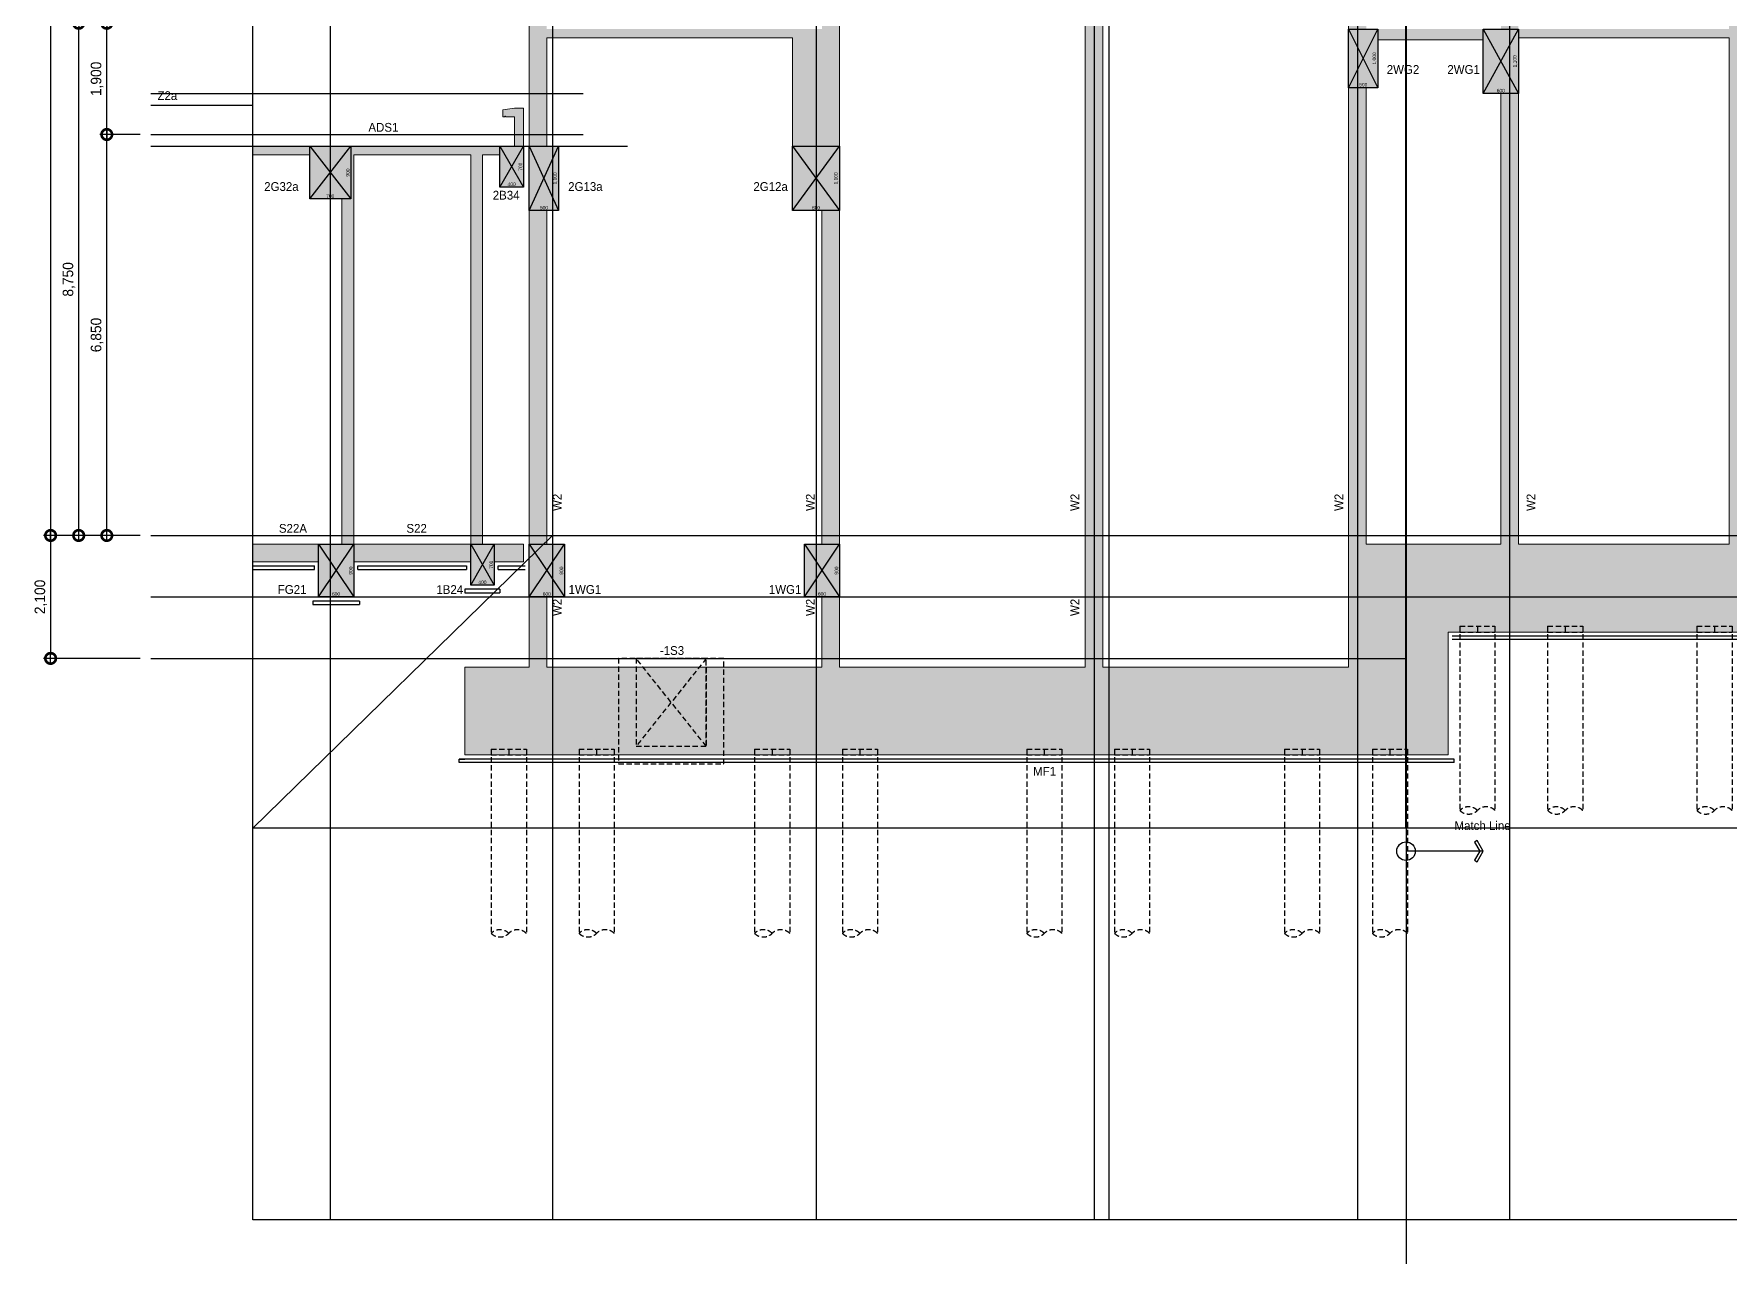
# Model space of a CAD drawing. Header units: millimetres. Extents: x -59434 to 186515, y -46562 to 55873.
# Drawn here: x -5063 to 23900, y -12311 to 8569 of the extents above; entities that cross this region are included whole.
import ezdxf
from ezdxf.enums import TextEntityAlignment as Align

# ---------------------------------------------------------------- set-up
doc = ezdxf.new("R2010")
doc.units = ezdxf.units.MM
doc.header["$LTSCALE"] = 60
doc.linetypes.add('HID', pattern=[2.3, 1.5, -0.8])
doc.linetypes.add('HIDDEN', pattern=[2, 1, -1])
doc.layers.get('Defpoints').update_dxf_attribs({"color": 151})
for name, color, linetype in [('A-CEN', 1, 'Continuous'), ('A-CEN-AXIS', 1, 'Continuous'), ('A-DIM', 7, 'Continuous'), ('A-ETC-9', 9, 'Continuous'), ('A-버림CONC', 5, 'Continuous'), ('구조SOLID', 253, 'Continuous'), ('기초', 5, 'HIDDEN')]:
    doc.layers.add(name, color=color, linetype=linetype)
doc.layers.add('A-CON', color=2, linetype='Continuous', lineweight=9)
for name, color, linetype, plot in [('AS-HIDLINE', 205, 'Continuous', False), ('NOPLOT', 191, 'Continuous', False), ('NOPLOT-DIM', 191, 'Continuous', False), ('NOPLOT-부호', 4, 'Continuous', False)]:
    doc.layers.add(name, color=color, linetype=linetype, plot=plot)
doc.styles.add('Gdim', font='')
doc.styles.get('Gdim').set_extended_font_data('Dotum')
doc.dimstyles.new('G-Xdim', dxfattribs={"dimscale": 30, "dimtxt": 2, "dimasz": 1, "dimexe": 1.2, "dimexo": 1.2, "dimgap": 0, "dimtad": 1, "dimdec": 1, "dimdsep": 46, "dimlunit": 6, "dimtxsty": 'Gdim', "dimcen": 1, "dimse1": 1, "dimse2": 1, "dimsd1": 1, "dimsd2": 1, "dimclrd": 1, "dimclre": 1, "dimclrt": 256, "dimadec": 0, "dimazin": 0, "dimtfac": 1, "dimtdec": 1, "dimtix": 1, "dimtmove": 2, "dimatfit": 1, "dimfxl": 2, "dimtolj": 1, "dimlwd": -1, "dimlwe": -1, "dimarcsym": 0})
doc.dimstyles.new('Gdim60', dxfattribs={"dimscale": 60, "dimtxt": 3, "dimasz": 1, "dimexe": 2, "dimexo": 3, "dimgap": 1, "dimtad": 1, "dimdec": 0, "dimdsep": 46, "dimlunit": 6, "dimtxsty": 'Gdim', "dimblk": 'G3-DOT', "dimcen": 2.5, "dimdle": 2, "dimclrd": 1, "dimclre": 1, "dimclrt": 256, "dimazin": 2, "dimtfac": 1, "dimtdec": 0, "dimtix": 1, "dimtmove": 2, "dimatfit": 3, "dimldrblk": 'DOTSMALL', "dimfxl": 2, "dimtolj": 1, "dimtzin": 0, "dimarcsym": 0})

# ---------------------------------------------------------------- blocks, each defined once
blk = doc.blocks.new('*D128')
at = {"layer": 'Defpoints', "color": 0, "linetype": 'Continuous', "transparency": 16777216}
for p in [(-200, -700), (200, -680), (200, -700)]:
    blk.add_point(p, dxfattribs=at)
at = {"layer": 'AS-HIDLINE', "linetype": 'Continuous', "transparency": 16777216, "insert": (0, -650), "char_height": 60, "attachment_point": 5, "style": 'Gdim'}
blk.add_mtext('\\A1;400', dxfattribs=at)
blk = doc.blocks.new('*D129')
at = {"layer": 'Defpoints', "color": 0, "linetype": 'Continuous', "transparency": 16777216}
for p in [(200, 0), (180, 0), (200, -700)]:
    blk.add_point(p, dxfattribs=at)
at = {"layer": 'AS-HIDLINE', "linetype": 'Continuous', "transparency": 16777216, "insert": (150, -350), "char_height": 60, "attachment_point": 5, "rotation": 90, "style": 'Gdim'}
blk.add_mtext('\\A1;700', dxfattribs=at)
blk = doc.blocks.new('G3-DOT')
at = {"layer": 'A-DIM', "color": 1, "linetype": 'ByBlock'}
blk.add_line((1.5, 0), (-1.5, 0), dxfattribs=at)
at = {"layer": 'A-DIM', "color": 1, "linetype": 'ByBlock', "const_width": 3}
blk.add_lwpolyline([(0.375, 0, 1), (-0.375, 0, 1)], format="xyb", close=True, dxfattribs=at)
blk = doc.blocks.new('*D70')
at = {"layer": 'Defpoints', "color": 0, "transparency": 16777216}
for p in [(-3066, 48800), (-3066, 0), (-4778, 0)]:
    blk.add_point(p, dxfattribs=at)
at = {"layer": 'NOPLOT-DIM', "color": 1, "lineweight": -2, "transparency": 16777216}
for p, q in [((-3246, 48800), (-4898, 48800)), ((-4778, 48740), (-4778, 60)), ((-3246, 0), (-4898, 0))]:
    blk.add_line(p, q, dxfattribs=at)
at = {"layer": 'NOPLOT-DIM', "color": 1, "lineweight": -2, "transparency": 16777216, "xscale": 60, "yscale": 60, "zscale": 60}
for p, rotation in [((-4778, 48800), 90), ((-4778, 0), 270)]:
    blk.add_blockref('G3-DOT', p, dxfattribs=dict(at, rotation=rotation))
at = {"layer": 'NOPLOT-DIM', "transparency": 16777216, "insert": (-4945, 24400), "char_height": 180, "attachment_point": 5, "rotation": 90, "style": 'Gdim'}
blk.add_mtext('\\A1;48,800', dxfattribs=at)
blk = doc.blocks.new('_DotSmall')
at = {"color": 0, "linetype": 'ByBlock', "const_width": 0.5}
blk.add_lwpolyline([(-0.0625, 0, 1), (0.0625, 0, 1)], format="xyb", close=True, dxfattribs=at)
blk = doc.blocks.new('*D71')
at = {"layer": 'Defpoints', "color": 0, "transparency": 16777216}
for p in [(-4298, 8750), (-3066, 8750), (-3066, 0)]:
    blk.add_point(p, dxfattribs=at)
at = {"layer": 'NOPLOT-DIM', "color": 1, "lineweight": -2, "transparency": 16777216}
for p, q in [((-3246, 8750), (-4418, 8750)), ((-4298, 60), (-4298, 8690)), ((-3246, 0), (-4418, 0))]:
    blk.add_line(p, q, dxfattribs=at)
at = {"layer": 'NOPLOT-DIM', "color": 1, "lineweight": -2, "transparency": 16777216, "xscale": 60, "yscale": 60, "zscale": 60}
for p, rotation in [((-4298, 8750), 90), ((-4298, 0), 270)]:
    blk.add_blockref('G3-DOT', p, dxfattribs=dict(at, rotation=rotation))
at = {"layer": 'NOPLOT-DIM', "transparency": 16777216, "insert": (-4465, 4375), "char_height": 180, "attachment_point": 5, "rotation": 90, "style": 'Gdim'}
blk.add_mtext('\\A1;8,750', dxfattribs=at)
blk = doc.blocks.new('*D20')
at = {"layer": 'Defpoints', "color": 0, "transparency": 16777216}
for p in [(-3066, 0), (-4778, -2100), (-3066, -2100)]:
    blk.add_point(p, dxfattribs=at)
at = {"layer": 'NOPLOT-DIM', "color": 1, "lineweight": -2, "transparency": 16777216}
for p, q in [((-3246, 0), (-4898, 0)), ((-4778, -60), (-4778, -2040)), ((-3246, -2100), (-4898, -2100))]:
    blk.add_line(p, q, dxfattribs=at)
at = {"layer": 'NOPLOT-DIM', "color": 1, "lineweight": -2, "transparency": 16777216, "xscale": 60, "yscale": 60, "zscale": 60}
for p, rotation in [((-4778, 0), 90), ((-4778, -2100), 270)]:
    blk.add_blockref('G3-DOT', p, dxfattribs=dict(at, rotation=rotation))
at = {"layer": 'NOPLOT-DIM', "transparency": 16777216, "insert": (-4945, -1050), "char_height": 180, "attachment_point": 5, "rotation": 90, "style": 'Gdim'}
blk.add_mtext('\\A1;2,100', dxfattribs=at)
blk = doc.blocks.new('*D42')
at = {"layer": 'Defpoints', "color": 0, "transparency": 16777216}
for p in [(-3818, 6850, 0), (-3066, 6850), (-3066, 0)]:
    blk.add_point(p, dxfattribs=at)
at = {"layer": 'NOPLOT-DIM', "color": 1, "lineweight": -2, "transparency": 16777216}
for p, q in [((-3246, 6850, 0), (-3938, 6850, 0)), ((-3818, 60, 0), (-3818, 6790, 0)), ((-3246, 0, 0), (-3938, 0, 0))]:
    blk.add_line(p, q, dxfattribs=at)
at = {"layer": 'NOPLOT-DIM', "color": 1, "lineweight": -2, "transparency": 16777216, "xscale": 60, "yscale": 60, "zscale": 60}
for p, rotation in [((-3818, 6850, 0), 90), ((-3818, 0, 0), 270)]:
    blk.add_blockref('G3-DOT', p, dxfattribs=dict(at, rotation=rotation))
at = {"layer": 'NOPLOT-DIM', "transparency": 16777216, "insert": (-3985, 3425, 0), "char_height": 180, "attachment_point": 5, "rotation": 90, "style": 'Gdim'}
blk.add_mtext('\\A1;6,850', dxfattribs=at)
blk = doc.blocks.new('*D43')
at = {"layer": 'Defpoints', "color": 0, "transparency": 16777216}
for p in [(-3818, 8750, 0), (-3066, 8750, 0), (-3066, 6850, 0)]:
    blk.add_point(p, dxfattribs=at)
at = {"layer": 'NOPLOT-DIM', "color": 1, "lineweight": -2, "transparency": 16777216}
for p, q in [((-3246, 8750, 0), (-3938, 8750, 0)), ((-3818, 6910, 0), (-3818, 8690, 0)), ((-3246, 6850, 0), (-3938, 6850, 0))]:
    blk.add_line(p, q, dxfattribs=at)
at = {"layer": 'NOPLOT-DIM', "color": 1, "lineweight": -2, "transparency": 16777216, "xscale": 60, "yscale": 60, "zscale": 60}
for p, rotation in [((-3818, 8750, 0), 90), ((-3818, 6850, 0), 270)]:
    blk.add_blockref('G3-DOT', p, dxfattribs=dict(at, rotation=rotation))
at = {"layer": 'NOPLOT-DIM', "transparency": 16777216, "insert": (-3985, 7800, 0), "char_height": 180, "attachment_point": 5, "rotation": 90, "style": 'Gdim'}
blk.add_mtext('\\A1;1,900', dxfattribs=at)
blk = doc.blocks.new('*D98')
at = {"layer": 'Defpoints', "color": 0, "linetype": 'Continuous', "transparency": 16777216}
for p in [(-970, -900), (-370, -880), (-370, -900)]:
    blk.add_point(p, dxfattribs=at)
at = {"layer": 'AS-HIDLINE', "linetype": 'Continuous', "transparency": 16777216, "insert": (-670, -850), "char_height": 60, "attachment_point": 5, "style": 'Gdim'}
blk.add_mtext('\\A1;600', dxfattribs=at)
blk = doc.blocks.new('*D99')
at = {"layer": 'Defpoints', "color": 0, "linetype": 'Continuous', "transparency": 16777216}
for p in [(-370, 0), (-390, 0), (-370, -900)]:
    blk.add_point(p, dxfattribs=at)
at = {"layer": 'AS-HIDLINE', "linetype": 'Continuous', "transparency": 16777216, "insert": (-420, -450), "char_height": 60, "attachment_point": 5, "rotation": 90, "style": 'Gdim'}
blk.add_mtext('\\A1;900', dxfattribs=at)
blk = doc.blocks.new('*D132')
at = {"layer": 'Defpoints', "color": 0, "linetype": 'Continuous', "transparency": 16777216}
for p in [(-500, -900), (200, -880), (200, -900)]:
    blk.add_point(p, dxfattribs=at)
at = {"layer": 'AS-HIDLINE', "linetype": 'Continuous', "transparency": 16777216, "insert": (-150, -850), "char_height": 60, "attachment_point": 5, "style": 'Gdim'}
blk.add_mtext('\\A1;700', dxfattribs=at)
blk = doc.blocks.new('*D133')
at = {"layer": 'Defpoints', "color": 0, "linetype": 'Continuous', "transparency": 16777216}
for p in [(200, 0), (180, 0), (200, -900)]:
    blk.add_point(p, dxfattribs=at)
at = {"layer": 'AS-HIDLINE', "linetype": 'Continuous', "transparency": 16777216, "insert": (150, -450), "char_height": 60, "attachment_point": 5, "rotation": 90, "style": 'Gdim'}
blk.add_mtext('\\A1;900', dxfattribs=at)
blk = doc.blocks.new('*D94')
at = {"layer": 'Defpoints', "color": 0, "linetype": 'Continuous', "transparency": 16777216}
for p in [(-200, -1100), (300, -1080), (300, -1100)]:
    blk.add_point(p, dxfattribs=at)
at = {"layer": 'AS-HIDLINE', "linetype": 'Continuous', "transparency": 16777216, "insert": (50, -1050), "char_height": 60, "attachment_point": 5, "style": 'Gdim'}
blk.add_mtext('\\A1;500', dxfattribs=at)
blk = doc.blocks.new('*D95')
at = {"layer": 'Defpoints', "color": 0, "linetype": 'Continuous', "transparency": 16777216}
for p in [(300, 0), (280, 0), (300, -1100)]:
    blk.add_point(p, dxfattribs=at)
at = {"layer": 'AS-HIDLINE', "linetype": 'Continuous', "transparency": 16777216, "insert": (244, -550), "char_height": 60, "attachment_point": 5, "rotation": 90, "style": 'Gdim'}
blk.add_mtext('\\A1;1,100', dxfattribs=at)
blk = doc.blocks.new('*D112')
at = {"layer": 'Defpoints', "color": 0, "linetype": 'Continuous', "transparency": 16777216}
for p in [(-500, -1100), (300, -1080), (300, -1100)]:
    blk.add_point(p, dxfattribs=at)
at = {"layer": 'AS-HIDLINE', "linetype": 'Continuous', "transparency": 16777216, "insert": (-100, -1050), "char_height": 60, "attachment_point": 5, "style": 'Gdim'}
blk.add_mtext('\\A1;800', dxfattribs=at)
blk = doc.blocks.new('*D113')
at = {"layer": 'Defpoints', "color": 0, "linetype": 'Continuous', "transparency": 16777216}
for p in [(300, 0), (280, 0), (300, -1100)]:
    blk.add_point(p, dxfattribs=at)
at = {"layer": 'AS-HIDLINE', "linetype": 'Continuous', "transparency": 16777216, "insert": (244, -550), "char_height": 60, "attachment_point": 5, "rotation": 90, "style": 'Gdim'}
blk.add_mtext('\\A1;1,100', dxfattribs=at)
blk = doc.blocks.new('*D106')
at = {"layer": 'Defpoints', "color": 0, "linetype": 'Continuous', "transparency": 16777216}
for p in [(-200, -1000), (300, -980), (300, -1000)]:
    blk.add_point(p, dxfattribs=at)
at = {"layer": 'AS-HIDLINE', "linetype": 'Continuous', "transparency": 16777216, "insert": (50, -950), "char_height": 60, "attachment_point": 5, "style": 'Gdim'}
blk.add_mtext('\\A1;500', dxfattribs=at)
blk = doc.blocks.new('*D107')
at = {"layer": 'Defpoints', "color": 0, "linetype": 'Continuous', "transparency": 16777216}
for p in [(300, 0), (280, 0), (300, -1000)]:
    blk.add_point(p, dxfattribs=at)
at = {"layer": 'AS-HIDLINE', "linetype": 'Continuous', "transparency": 16777216, "insert": (244, -500), "char_height": 60, "attachment_point": 5, "rotation": 90, "style": 'Gdim'}
blk.add_mtext('\\A1;1,000', dxfattribs=at)
blk = doc.blocks.new('*D108')
at = {"layer": 'Defpoints', "color": 0, "linetype": 'Continuous', "transparency": 16777216}
for p in [(-300, -1100), (300, -1080), (300, -1100)]:
    blk.add_point(p, dxfattribs=at)
at = {"layer": 'AS-HIDLINE', "linetype": 'Continuous', "transparency": 16777216, "insert": (0, -1050), "char_height": 60, "attachment_point": 5, "style": 'Gdim'}
blk.add_mtext('\\A1;600', dxfattribs=at)
blk = doc.blocks.new('*D109')
at = {"layer": 'Defpoints', "color": 0, "linetype": 'Continuous', "transparency": 16777216}
for p in [(300, 0), (280, 0), (300, -1100)]:
    blk.add_point(p, dxfattribs=at)
at = {"layer": 'AS-HIDLINE', "linetype": 'Continuous', "transparency": 16777216, "insert": (244, -550), "char_height": 60, "attachment_point": 5, "rotation": 90, "style": 'Gdim'}
blk.add_mtext('\\A1;1,100', dxfattribs=at)
blk = doc.blocks.new('파일')
at = {"layer": 'NOPLOT'}
blk.add_line((371, 890, 0), (371, 790, 0), dxfattribs=at)
at = {"layer": 'NOPLOT', "linetype": 'HID'}
blk.add_line((71, 790, 0), (671, 790, 0), dxfattribs=at)
at = {"layer": '기초', "linetype": 'HID'}
for p, q in [((71, 890, 0), (671, 890, 0)), ((71, 890, 0), (71, -2258, 0)), ((671, 890, 0), (671, -2258, 0))]:
    blk.add_line(p, q, dxfattribs=at)
for centre, start, end in [((221, -2408, 0), 45, 135), ((221, -2108, 0), 225, 315), ((521, -2408, 0), 45, 135)]:
    blk.add_arc(centre, 212, start, end, dxfattribs=at)
blk = doc.blocks.new('*D96')
at = {"layer": 'Defpoints', "color": 0, "linetype": 'Continuous', "transparency": 16777216}
for p in [(-970, -700), (-570, -680), (-570, -700)]:
    blk.add_point(p, dxfattribs=at)
at = {"layer": 'AS-HIDLINE', "linetype": 'Continuous', "transparency": 16777216, "insert": (-770, -650), "char_height": 60, "attachment_point": 5, "style": 'Gdim'}
blk.add_mtext('\\A1;400', dxfattribs=at)
blk = doc.blocks.new('*D97')
at = {"layer": 'Defpoints', "color": 0, "linetype": 'Continuous', "transparency": 16777216}
for p in [(-570, 0), (-590, 0), (-570, -700)]:
    blk.add_point(p, dxfattribs=at)
at = {"layer": 'AS-HIDLINE', "linetype": 'Continuous', "transparency": 16777216, "insert": (-620, -350), "char_height": 60, "attachment_point": 5, "rotation": 90, "style": 'Gdim'}
blk.add_mtext('\\A1;700', dxfattribs=at)
blk = doc.blocks.new('*U69')
at = {"layer": 'AS-HIDLINE', "linetype": 'Continuous'}
for p, q in [((-200, -700), (200, 0)), ((-200, 0), (200, -700))]:
    blk.add_line(p, q, dxfattribs=at)
blk.add_lwpolyline([(-200, -700), (-200, 0), (200, 0), (200, -700)], close=True, dxfattribs=at)
dim = blk.add_linear_dim(base=(180.13, 0), p1=(200, -700), p2=(200, 0), angle=90, dimstyle='G-Xdim', override={"dimtxsty": 'Gdim'}, dxfattribs=at)
dim.commit()
dim.dimension.update_dxf_attribs({"geometry": '*D129', "text_midpoint": (150.09, -350)})
dim = blk.add_linear_dim(base=(200, -680.06), p1=(-200, -700), p2=(200, -700), dimstyle='G-Xdim', override={"dimtxsty": 'Gdim'}, dxfattribs=at)
dim.commit()
dim.dimension.update_dxf_attribs({"geometry": '*D128', "text_midpoint": (0, -650.02)})
blk = doc.blocks.new('*U54')
at = {"layer": 'AS-HIDLINE', "linetype": 'Continuous'}
for p, q in [((-970.09, -900), (-370.09, 0)), ((-970.09, 0), (-370.09, -900))]:
    blk.add_line(p, q, dxfattribs=at)
blk.add_lwpolyline([(-970.09, -900), (-970.09, 0), (-370.09, 0), (-370.09, -900)], close=True, dxfattribs=at)
dim = blk.add_linear_dim(base=(-389.96, 0), p1=(-370.09, -900), p2=(-370.09, 0), angle=90, dimstyle='G-Xdim', override={"dimtxsty": 'Gdim'}, dxfattribs=at)
dim.commit()
dim.dimension.update_dxf_attribs({"geometry": '*D99', "text_midpoint": (-420.01, -450)})
dim = blk.add_linear_dim(base=(-370.09, -880.06), p1=(-970.09, -900), p2=(-370.09, -900), dimstyle='G-Xdim', override={"dimtxsty": 'Gdim'}, dxfattribs=at)
dim.commit()
dim.dimension.update_dxf_attribs({"geometry": '*D98', "text_midpoint": (-670.09, -850.02)})
blk = doc.blocks.new('*U84')
at = {"layer": 'AS-HIDLINE', "linetype": 'Continuous'}
for p, q in [((-500, -900), (200, 0)), ((-500, 0), (200, -900))]:
    blk.add_line(p, q, dxfattribs=at)
blk.add_lwpolyline([(-500, -900), (-500, 0), (200, 0), (200, -900)], close=True, dxfattribs=at)
dim = blk.add_linear_dim(base=(180.13, 0), p1=(200, -900), p2=(200, 0), angle=90, dimstyle='G-Xdim', override={"dimtxsty": 'Gdim'}, dxfattribs=at)
dim.commit()
dim.dimension.update_dxf_attribs({"geometry": '*D133', "text_midpoint": (150.09, -450)})
dim = blk.add_linear_dim(base=(200, -880.06), p1=(-500, -900), p2=(200, -900), dimstyle='G-Xdim', override={"dimtxsty": 'Gdim'}, dxfattribs=at)
dim.commit()
dim.dimension.update_dxf_attribs({"geometry": '*D132', "text_midpoint": (-150, -850.02)})
blk = doc.blocks.new('*U52')
at = {"layer": 'AS-HIDLINE', "linetype": 'Continuous'}
for p, q in [((-200, -1100), (300, 0)), ((-200, 0), (300, -1100))]:
    blk.add_line(p, q, dxfattribs=at)
blk.add_lwpolyline([(-200, -1100), (-200, 0), (300, 0), (300, -1100)], close=True, dxfattribs=at)
dim = blk.add_linear_dim(base=(280.13, 0), p1=(300, -1100), p2=(300, 0), angle=90, dimstyle='G-Xdim', override={"dimtxsty": 'Gdim'}, dxfattribs=at)
dim.commit()
dim.dimension.update_dxf_attribs({"geometry": '*D95', "text_midpoint": (244.31, -550)})
dim = blk.add_linear_dim(base=(300, -1080.06), p1=(-200, -1100), p2=(300, -1100), dimstyle='G-Xdim', override={"dimtxsty": 'Gdim'}, dxfattribs=at)
dim.commit()
dim.dimension.update_dxf_attribs({"geometry": '*D94', "text_midpoint": (50, -1050.02)})
blk = doc.blocks.new('*U61')
at = {"layer": 'AS-HIDLINE', "linetype": 'Continuous'}
for p, q in [((-500, -1100), (300, 0)), ((-500, 0), (300, -1100))]:
    blk.add_line(p, q, dxfattribs=at)
blk.add_lwpolyline([(-500, -1100), (-500, 0), (300, 0), (300, -1100)], close=True, dxfattribs=at)
dim = blk.add_linear_dim(base=(280.13, 0), p1=(300, -1100), p2=(300, 0), angle=90, dimstyle='G-Xdim', override={"dimtxsty": 'Gdim'}, dxfattribs=at)
dim.commit()
dim.dimension.update_dxf_attribs({"geometry": '*D113', "text_midpoint": (244.31, -550)})
dim = blk.add_linear_dim(base=(300, -1080.06), p1=(-500, -1100), p2=(300, -1100), dimstyle='G-Xdim', override={"dimtxsty": 'Gdim'}, dxfattribs=at)
dim.commit()
dim.dimension.update_dxf_attribs({"geometry": '*D112', "text_midpoint": (-100, -1050.02)})
blk = doc.blocks.new('*U58')
at = {"layer": 'AS-HIDLINE', "linetype": 'Continuous'}
for p, q in [((-200, -1000), (300, 0)), ((-200, 0), (300, -1000))]:
    blk.add_line(p, q, dxfattribs=at)
blk.add_lwpolyline([(-200, -1000), (-200, 0), (300, 0), (300, -1000)], close=True, dxfattribs=at)
dim = blk.add_linear_dim(base=(280.13, 0), p1=(300, -1000), p2=(300, 0), angle=90, dimstyle='G-Xdim', override={"dimtxsty": 'Gdim'}, dxfattribs=at)
dim.commit()
dim.dimension.update_dxf_attribs({"geometry": '*D107', "text_midpoint": (244.31, -500)})
dim = blk.add_linear_dim(base=(300, -980.06), p1=(-200, -1000), p2=(300, -1000), dimstyle='G-Xdim', override={"dimtxsty": 'Gdim'}, dxfattribs=at)
dim.commit()
dim.dimension.update_dxf_attribs({"geometry": '*D106', "text_midpoint": (50, -950.02)})
blk = doc.blocks.new('*U59')
at = {"layer": 'AS-HIDLINE', "linetype": 'Continuous'}
for p, q in [((-300, -1100), (300, 0)), ((-300, 0), (300, -1100))]:
    blk.add_line(p, q, dxfattribs=at)
blk.add_lwpolyline([(-300, -1100), (-300, 0), (300, 0), (300, -1100)], close=True, dxfattribs=at)
dim = blk.add_linear_dim(base=(280.13, 0), p1=(300, -1100), p2=(300, 0), angle=90, dimstyle='G-Xdim', override={"dimtxsty": 'Gdim'}, dxfattribs=at)
dim.commit()
dim.dimension.update_dxf_attribs({"geometry": '*D109', "text_midpoint": (244.31, -550)})
dim = blk.add_linear_dim(base=(300, -1080.06), p1=(-300, -1100), p2=(300, -1100), dimstyle='G-Xdim', override={"dimtxsty": 'Gdim'}, dxfattribs=at)
dim.commit()
dim.dimension.update_dxf_attribs({"geometry": '*D108', "text_midpoint": (0, -1050.02)})
blk = doc.blocks.new('*U53')
at = {"layer": 'AS-HIDLINE', "linetype": 'Continuous'}
for p, q in [((-970.09, -700), (-570.09, 0)), ((-970.09, 0), (-570.09, -700))]:
    blk.add_line(p, q, dxfattribs=at)
blk.add_lwpolyline([(-970.09, -700), (-970.09, 0), (-570.09, 0), (-570.09, -700)], close=True, dxfattribs=at)
dim = blk.add_linear_dim(base=(-589.96, 0), p1=(-570.09, -700), p2=(-570.09, 0), angle=90, dimstyle='G-Xdim', override={"dimtxsty": 'Gdim'}, dxfattribs=at)
dim.commit()
dim.dimension.update_dxf_attribs({"geometry": '*D97', "text_midpoint": (-620.01, -350)})
dim = blk.add_linear_dim(base=(-570.09, -680.06), p1=(-970.09, -700), p2=(-570.09, -700), dimstyle='G-Xdim', override={"dimtxsty": 'Gdim'}, dxfattribs=at)
dim.commit()
dim.dimension.update_dxf_attribs({"geometry": '*D96', "text_midpoint": (-770.09, -650.02)})

msp = doc.modelspace()

# ---------------------------------------------------------------- hatches: boundary and pattern name
at = {"layer": 'A-CON'}
h = msp.add_hatch(color=253, dxfattribs=at)
h.dxf.hatch_style = 1
h.paths.add_polyline_path([(-200, -450), (400, -450), (400, -1050), (-200, -1050)])
at = {"layer": '구조SOLID'}
h = msp.add_hatch(color=256, dxfattribs=at)
h.dxf.hatch_style = 1
h.paths.add_polyline_path([(20300, 47950), (20000, 47950), (20000, 45950), (19900, 45950), (19700, 45920), (19700, 45815), (19745, 45815), (20000, 45800), (20000, 45200), (17700, 45200), (17700, 46100), (17955, 46100), (17955, 46115), (18000, 46220), (17800, 46250), (17700, 46250), (17700, 50200), (17500, 50200), (17300, 50170), (17300, 50065), (17345, 50065), (17500, 50050), (17500, 49650), (13100, 49650), (13100, 50050), (13255, 50050), (13255, 50065), (13300, 50170), (13100, 50200), (12900, 50200), (12900, 46250), (12800, 46250), (12600, 46220), (12600, 46115), (12645, 46115), (12900, 46100), (12900, 45200), (3600, 45200), (3600, 46100), (3755, 46100), (3755, 46115), (3770, 46115), (3770, 46100), (3800, 46100), (3800, 46220), (3600, 46250), (3600, 47000), (3400, 47000), (3400, -2250), (2300, -2250), (2300, -3750), (19100, -3750), (19100, -1650), (25900, -1650), (25900, -550), (32350, -550), (32350, -1650), (35600, -1650), (35600, -1850), (35600, -3350), (46300, -3350), (46300, -1850), (45200, -1850), (45200, 47000), (45000, 47000), (45000, 46250), (44800, 46220), (44800, 46100), (44830, 46100), (44830, 46115), (44845, 46115), (44845, 46100), (45000, 46100), (45000, 45200), (40200, 45200), (40200, 46100), (40455, 46100), (40455, 46115), (40500, 46220), (40300, 46250), (40200, 46250), (40200, 49050), (40000, 49050), (39800, 49020), (39800, 48915), (39845, 48915), (40000, 48900), (40000, 48500), (33900, 48500), (33900, 48900), (34055, 48900), (34055, 48915), (34100, 49020), (33900, 49050), (33700, 49050), (33700, 46250), (33600, 46250), (33400, 46220), (33400, 46115), (33445, 46115), (33700, 46100), (33700, 45200), (24200, 45200), (24200, 45800), (24455, 45800), (24455, 45815), (24500, 45920), (24300, 45950), (24200, 45950), (24200, 47950), (23900, 47950), (23900, 8650), (20300, 8650)])
h.paths.add_polyline_path([(7900, 31050), (8400, 31050), (8400, 25150), (3700, 25150), (3700, 31050), (3900, 31050), (3900, 32000), (7900, 32000)], flags=16)
h.paths.add_polyline_path([(8700, 39950), (12700, 39950), (12700, 39050), (12900, 39050), (12900, -2250), (8700, -2250)], flags=16)
h.paths.add_polyline_path([(3700, 32150), (3700, 39050), (3900, 39050), (3900, 40000), (7900, 40000), (7900, 38850), (8400, 38850), (8400, 32150)], flags=16)
h.paths.add_polyline_path([(13200, 45700), (13400, 45700), (13400, 46200), (17200, 46200), (17200, 45700), (17400, 45700), (17400, -2250), (13200, -2250)], flags=16)
h.paths.add_polyline_path([(7900, 25000), (7900, 24050), (8400, 24050), (8400, 17650), (3700, 17650), (3700, 24050), (3900, 24050), (3900, 25000)], flags=16)
h.paths.add_polyline_path([(3700, 40150), (3700, 44500), (3900, 44500), (3900, 45020), (8200, 45020), (8200, 44500), (8400, 44500), (8400, 40150)], flags=16)
h.paths.add_polyline_path([(8700, 40150), (8700, 45020), (12700, 45020), (12700, 44500), (12900, 44500), (12900, 40150)], flags=16)
h.paths.add_polyline_path([(17700, 31150), (17900, 31150), (17900, 31970), (19700, 31970), (19700, 31050), (20000, 31050), (20000, 25150), (17700, 25150)], flags=16)
h.paths.add_polyline_path([(17700, 32150), (17700, 39050), (17900, 39050), (17900, 40000), (19700, 40000), (19700, 39050), (20000, 39050), (20000, 32150)], flags=16)
h.paths.add_polyline_path([(17900, 24970), (19700, 24970), (19700, 24050), (20000, 24050), (20000, 17650), (17700, 17650), (17700, 24150), (17900, 24150)], flags=16)
h.paths.add_polyline_path([(17700, 40150), (17700, 45050), (19800, 45050), (19800, 44500), (20000, 44500), (20000, 40150)], flags=16)
h.paths.add_polyline_path([(7900, 17500), (7900, 16350), (8400, 16350), (8400, 8650), (3700, 8650), (3700, 16350), (3900, 16350), (3900, 17500)], flags=16)
h.paths.add_polyline_path([(13200, 46400), (13200, 48950), (13400, 48950), (13400, 49470), (17200, 49470), (17200, 48950), (17400, 48950), (17400, 46400)], flags=16)
h.paths.add_polyline_path([(24200, 32150), (24200, 38850), (24900, 38850), (24900, 40000), (33500, 40000), (33500, 39150), (33700, 39150), (33700, 32150)], flags=16)
h.paths.add_polyline_path([(24200, 30850), (24900, 30850), (24900, 32000), (27500, 32000), (27500, 31250), (27800, 31250), (27800, 32000), (30500, 32000), (30500, 31250), (30800, 31250), (30800, 32000), (33500, 32000), (33500, 31150), (33700, 31150), (33700, 25150), (24200, 25150)], flags=16)
h.paths.add_polyline_path([(17900, 17500), (19700, 17500), (19700, 16550), (20000, 16550), (20000, 8650), (17700, 8650), (17700, 16650), (17900, 16650)], flags=16)
h.paths.add_polyline_path([(24200, 23850), (24900, 23850), (24900, 25000), (27500, 25000), (27500, 24250), (27800, 24250), (27800, 25000), (30500, 25000), (30500, 24250), (30800, 24250), (30800, 25000), (33500, 25000), (33500, 24150), (33700, 24150), (33700, 17650), (24200, 17650)], flags=16)
h.paths.add_polyline_path([(24200, 40150), (24200, 44500), (24400, 44500), (24400, 45050), (33500, 45050), (33500, 44500), (33700, 44500), (33700, 40150)], flags=16)
h.paths.add_polyline_path([(24900, 17500), (27500, 17500), (27500, 16750), (27800, 16750), (27800, 17500), (30500, 17500), (30500, 16750), (30800, 16750), (30800, 17500), (33500, 17500), (33500, 16550), (33700, 16550), (33700, 8650), (24200, 8650), (24200, 16350), (24900, 16350)], flags=16)
h.paths.add_polyline_path([(7900, 8500), (7900, 5550), (8400, 5550), (8400, -150), (8100, -150), (8100, -1050), (8400, -1050), (8400, -2250), (3700, -2250), (3700, -1050), (4000, -1050), (4000, -150), (3700, -150), (3700, 5550), (3900, 5550), (3900, 6650), (3700, 6650), (3700, 8500)], flags=16)
h.paths.add_polyline_path([(17900, 8470), (19700, 8470), (19700, 7550), (20000, 7550), (20000, -150), (17700, -150), (17700, 7650), (17900, 7650)], flags=16)
h.paths.add_polyline_path([(34000, 34050), (36800, 34050), (36800, 30450), (34000, 30450)], flags=16)
h.paths.add_polyline_path([(34000, 30300), (36800, 30300), (36800, 26950), (34000, 26950)], flags=16)
h.paths.add_polyline_path([(34000, 34200), (34000, 38050), (36800, 38050), (36800, 34200)], flags=16)
h.paths.add_polyline_path([(20300, 8500), (23900, 8500), (23900, -150), (20300, -150)], flags=16)
h.paths.add_polyline_path([(34000, 26800), (36800, 26800), (36800, 23325), (34000, 23325)], flags=16)
h.paths.add_polyline_path([(34000, 38200), (34000, 41900), (36800, 41900), (36800, 38200)], flags=16)
h.paths.add_polyline_path([(34000, 23175), (36800, 23175), (36800, 19575), (34000, 19575)], flags=16)
h.paths.add_polyline_path([(34000, 42050), (34000, 45500), (36800, 45500), (36800, 42050)], flags=16)
h.paths.add_polyline_path([(24900, 8500), (27500, 8500), (27500, 7750), (27800, 7750), (27800, 8500), (30500, 8500), (30500, 7750), (30800, 7750), (30800, 8500), (33500, 8500), (33500, 7550), (33700, 7550), (33700, -150), (24200, -150), (24200, 7350), (24900, 7350)], flags=16)
h.paths.add_polyline_path([(34000, 19425), (36800, 19425), (36800, 16200), (34000, 16200)], flags=16)
h.paths.add_polyline_path([(37100, 45400), (39900, 45400), (39900, -1850), (40200, -1850), (40200, -1050), (40500, -1050), (40500, -150), (40200, -150), (40200, 7650), (40700, 7650), (40700, 8500), (44700, 8500), (44700, 7650), (44900, 7650), (44900, -150), (44600, -150), (44600, -1050), (44900, -1050), (44900, -1850), (37100, -1850)], flags=16)
h.paths.add_polyline_path([(34000, 45650), (34000, 48350), (36800, 48350), (36800, 45650)], flags=16)
h.paths.add_polyline_path([(34000, 16050), (36800, 16050), (36800, 13200), (34000, 13200)], flags=16)
h.paths.add_polyline_path([(34000, 13050), (36800, 13050), (36800, 10200), (34000, 10200)], flags=16)
h.paths.add_polyline_path([(40200, 31100), (40700, 31100), (40700, 32050), (44700, 32050), (44700, 31100), (44900, 31100), (44900, 25150), (40200, 25150)], flags=16)
h.paths.add_polyline_path([(40200, 32200), (40200, 38900), (40700, 38900), (40700, 40050), (44700, 40050), (44700, 39100), (44900, 39100), (44900, 32200)], flags=16)
h.paths.add_polyline_path([(37100, 45600), (37100, 48350), (39700, 48350), (39900, 48350), (39900, 45600)], flags=16)
h.paths.add_polyline_path([(40200, 24050), (40700, 24050), (40700, 25000), (44700, 25000), (44700, 24050), (44900, 24050), (44900, 17650), (40200, 17650)], flags=16)
h.paths.add_polyline_path([(40200, 40200), (40200, 44500), (40400, 44500), (40400, 45020), (44700, 45020), (44700, 44500), (44900, 44500), (44900, 40200)], flags=16)
h.paths.add_polyline_path([(34000, 10050), (36800, 10050), (36800, 6512.5), (34000, 6512.5)], flags=16)
h.paths.add_polyline_path([(40700, 17500), (44700, 17500), (44700, 16350), (44900, 16350), (44900, 8650), (40200, 8650), (40200, 16350), (40700, 16350)], flags=16)
h.paths.add_polyline_path([(34000, 6362.5), (36800, 6362.5), (36800, 2137.5), (34000, 2137.5)], flags=16)
h.paths.add_polyline_path([(34000, 1987.5), (36800, 1987.5), (36800, -150), (34000, -150)], flags=16)
at = {"layer": '구조SOLID', "transparency": 33554687}
h = msp.add_hatch(color=256, dxfattribs=at)
h.dxf.hatch_style = 1
h.paths.add_polyline_path([(3300, -150), (400, -150), (400, 6500), (2399.9, 6500), (2399.9, -150), (2599.9, -150), (2599.9, 6500), (2900, 6500), (2900, 5950), (3300, 5950), (3300, 7300), (3150, 7300), (2950, 7270), (2950, 7150), (2980, 7150), (2980, 7165), (2995, 7165), (2995, 7150), (3150, 7150), (3150, 6650), (-1320, 6650), (-1318.6, 6500), (-348.6, 6500), (-350, 5750), (200, 5750), (200, -150), (-1320, -150), (-1320, -450), (3300, -450)])
at = {"layer": '구조SOLID'}
h = msp.add_hatch(color=253, dxfattribs=at)
h.dxf.hatch_style = 1
h.paths.add_polyline_path([(2400, -450), (2800, -450), (2800, -850), (2400, -850)])

# ---------------------------------------------------------------- linework, layer by layer
at = {"layer": 'A-CEN'}
for p, q in [((13050, 52396.8), (13050, -11694.5)), ((13300, 52396.8), (13300, -11694.5)), ((17550, 52396.8), (17550, -11694.5)), ((20150, 52396.8), (20150, -11694.5)), ((-3065.7, 7550), (4319.1, 7550)), ((-3065.7, 6850), (4319.1, 6850))]:
    msp.add_line(p, q, dxfattribs=at)
at = {"layer": 'A-CEN-AXIS'}
for p, q in [((0, 52396.8), (0, -11694.5)), ((3800, 52396.8), (3800, -11694.5)), ((8300, 52396.8), (8300, -11694.5)), ((-3065.7, 0), (186515.5, 0)), ((-3065.7, -1050), (186515.5, -1050)), ((-3065.7, -2100), (18380, -2100))]:
    msp.add_line(p, q, dxfattribs=at)
at = {"layer": 'A-CON'}
for p, q in [((3400, 47000), (3400, -2250)), ((13200, 45700), (13200, -2250)), ((17400, 45700), (17400, -2250)), ((8700, 39950), (8700, -2250)), ((12900, 39050), (12900, -2250)), ((3700, 8500), (3700, 6650)), ((3700, 8500), (7900, 8500)), ((7900, 5550), (7900, 8500)), ((17900, 8470), (19700, 8470)), ((17900, 7650), (17900, 8470)), ((19700, 7550), (19700, 8470)), ((20300, 8500), (20300, -150)), ((20300, 8500), (23900, 8500)), ((23900, 8500), (23900, -150)), ((17700, 7650), (17700, -150)), ((17700, 7650), (17900, 7650)), ((20000, 7550), (19700, 7550)), ((20000, 7550), (20000, -150)), ((2950, 7270), (3150, 7300)), ((2950, 7150), (2950, 7270)), ((3150, 7300), (3300, 7300)), ((3300, 5950), (3300, 7300)), ((2980, 7150), (2950, 7150)), ((2995, 7165), (2980, 7165)), ((2980, 7165), (2980, 7150)), ((2995, 7150), (2995, 7165)), ((3150, 7150), (2995, 7150)), ((3150, 7150), (3150, 6650)), ((-1320, 6650), (3150, 6650)), ((-1317.2, 6500), (-350, 6500)), ((-350, 6500), (-350, 5750)), ((-350, 5750), (-350, 6390)), ((400, 6500, 0), (400, -150)), ((400, 6500), (2399.9, 6500)), ((2399.9, 6500), (2399.9, -150)), ((2599.9, 6500), (2599.9, -150)), ((2599.9, 6500), (2900, 6500)), ((2900, 5950), (2900, 6500)), ((3700, 6650), (3900, 6650)), ((3900, 5550), (3900, 6650)), ((2900, 5950), (3300, 5950)), ((-350, 5750), (200, 5750)), ((200, -150), (200, 5750)), ((3700, 5550), (3900, 5550)), ((3700, 5550), (3700, -150)), ((8400, 5550), (7900, 5550)), ((8400, 5550), (8400, -150)), ((-1320, -150), (200, -150)), ((400, -150), (2400, -150)), ((2599.9, -150), (3300, -150)), ((3300, -150), (3300, -450)), ((3700, -150), (4000, -150)), ((4000, -150), (4000, -1050)), ((8100, -1050), (8100, -150)), ((8100, -150), (8400, -150)), ((17700, -150), (20000, -150)), ((20300, -150), (23900, -150)), ((-1320, -450), (-200, -450)), ((400, -450), (2400, -450)), ((2800, -450), (3300, -450)), ((4000, -1050), (3700, -1050)), ((3700, -1050), (3700, -2250)), ((8400, -1050), (8100, -1050)), ((8400, -1050), (8400, -2250)), ((19100, -1650), (19100, -3750)), ((19100, -1650), (25900, -1650)), ((2300, -2250), (3400, -2250)), ((2300, -2250), (2300, -3750)), ((3700, -2250), (8400, -2250)), ((8700, -2250), (12900, -2250)), ((13200, -2250), (17400, -2250)), ((2300, -3750), (19100, -3750))]:
    msp.add_line(p, q, dxfattribs=at)
at = {"layer": 'A-CON', "elevation": 0}
for points in [[(-200, -450), (-200, -1050), (400, -1050), (400, -450)], [(2400, -450), (2400, -850), (2800, -850), (2800, -450)]]:
    msp.add_lwpolyline(points, dxfattribs=at)
at = {"layer": 'A-ETC-9', "linetype": 'HID'}
for p, q in [((6425, -2100), (5225, -3600)), ((6425, -3600), (5225, -2100)), ((6425, -2250), (6425, -3600)), ((5225, -3600), (6425, -3600))]:
    msp.add_line(p, q, dxfattribs=at)
at = {"layer": 'A-ETC-9', "linetype": 'HID', "elevation": 0}
for points in [[(4925, -3900), (6725, -3900), (6725, -2100), (4925, -2100)], [(5225, -3600), (6425, -3600), (6425, -2100), (5225, -2100)]]:
    msp.add_lwpolyline(points, close=True, dxfattribs=at)
at = {"layer": 'A-버림CONC', "color": 5}
for p, q in [((-270, -580, 0), (-270, -520, 0)), ((470, -580, 0), (470, -520, 0)), ((2330, -520, 0), (2330, -580, 0)), ((2870, -580, 0), (2870, -520, 0)), ((26000, -1720), (19170, -1720)), ((26000, -1780), (19170, -1780)), ((19595.2, -1780), (19170, -1780)), ((19200, -3820), (2200, -3820)), ((2200, -3880), (2200, -3820)), ((2200, -3820), (2300, -3820)), ((19200, -3880), (2200, -3880)), ((19200, -3880), (19200, -3820))]:
    msp.add_line(p, q, dxfattribs=at)
at = {"layer": 'A-버림CONC'}
for p, q in [((500, -1120), (-300, -1120)), ((-300, -1120), (-300, -1180)), ((500, -1120), (500, -1180)), ((2900, -920), (2300, -920)), ((2300, -920), (2300, -980)), ((2900, -920), (2900, -980))]:
    msp.add_line(p, q, dxfattribs=at)
at = {"layer": 'A-버림CONC', "color": 5, "elevation": 0}
for points in [[(-1320, -520), (-270, -520)], [(470, -520), (2330, -520)], [(2870, -520), (3330, -520)], [(-1320, -580), (-270, -580)], [(470, -580), (2330, -580)], [(2870, -580), (3330, -580)], [(2300, -980), (2900, -980)], [(-300, -1180), (500, -1180)]]:
    msp.add_lwpolyline(points, dxfattribs=at)
at = {"layer": 'NOPLOT-DIM'}
for p, q in [((18380, 55754.8), (18380, -13476.2)), ((-3065.7, 7350), (-1318.6, 7350)), ((-3065.7, 6650), (5081.3, 6650)), ((-1320.7, -5000), (3800, 0)), ((19700, -5393.9, 0), (18380, -5393.9))]:
    msp.add_line(p, q, dxfattribs=at)
at = {"layer": 'NOPLOT-DIM', "elevation": 0}
for points in [[(46200, -11694.5), (-1320, -11694.5), (-1320, 52396.8), (46200, 52396.8)], [(19552.2, -5239), (19640.7, -5393.9), (19552.2, -5548.8), (19596.9, -5574.3), (19700, -5393.9), (19596.9, -5213.5)]]:
    msp.add_lwpolyline(points, close=True, dxfattribs=at)
at = {"layer": 'NOPLOT-DIM'}
for points in [[(26504.4, 27250), (26499.3, -5000), (-1320.7, -5000), (-1315.6, 27250)], [(46204.4, 27250), (46199.3, -5000), (18379.3, -5000), (18384.4, 27250)]]:
    msp.add_lwpolyline(points, close=True, dxfattribs=at)
at = {"layer": 'NOPLOT-DIM', "color": 4}
msp.add_circle((18380, -5393.9), 158.3, dxfattribs=at)

# ---------------------------------------------------------------- block references
at = {"layer": 'AS-HIDLINE', "linetype": 'Continuous'}
for name, p in [('*U58', (17600, 8650)), ('*U59', (20000, 8650)), ('*U84', (150, 6650)), ('*U69', (3100, 6650)), ('*U52', (3600, 6650)), ('*U61', (8400, 6650)), ('*U54', (770.1, -150)), ('*U53', (3370.1, -150)), ('*U54', (4370.1, -150)), ('*U54', (9070.1, -150))]:
    msp.add_blockref(name, p, dxfattribs=at)
at = {"layer": '기초'}
for p in [(19229.1, -2439.7, 0), (20729.1, -2439.7, 0), (23279.1, -2439.7, 0), (2679.1, -4539.7, 0), (4179.1, -4539.7, 0), (7179.1, -4539.7, 0), (8679.1, -4539.7, 0), (11829.1, -4539.7, 0), (13329.1, -4539.7, 0), (16233.6, -4539.7, 0), (17733.6, -4539.7, 0)]:
    msp.add_blockref('파일', p, dxfattribs=at)

# ---------------------------------------------------------------- texts
at = {"layer": 'NOPLOT-DIM', "style": 'Gdim'}
msp.add_text('Z2a', height=150, dxfattribs=at).set_placement((-2951.8, 7438.9, 0))
at = {"layer": 'NOPLOT-DIM', "color": 4, "style": 'Gdim'}
msp.add_text('Match Line', height=150, dxfattribs=at).set_placement((19688.1, -4954), align=Align.MIDDLE)
at = {"layer": 'NOPLOT-부호', "style": 'Gdim'}
for s, p in [('2WG2', (18329.1, 7961.1, 0)), ('2WG1', (19363.9, 7961.1, 0)), ('ADS1', (908.2, 6973)), ('2G32a', (-834.3, 5961.1)), ('2B34', (3005.7, 5813.3)), ('2G13a', (4359.5, 5961.1)), ('2G12a', (7523.7, 5961.1)), ('S22A', (-637.7, 121.4)), ('S22', (1476.1, 121.4)), ('FG21', (-651.2, -922.9)), ('1B24', (2041.9, -922.9)), ('1WG1', (4350.3, -922.9)), ('1WG1', (7771.5, -922.9)), ('-1S3', (5838.6, -1965.5)), ('MF1', (12205, -4029.3))]:
    msp.add_text(s, height=150, dxfattribs=at).set_placement(p, align=Align.MIDDLE)
for p in [(3875.2, 565.8), (8201.2, 565.8), (12721.2, 565.8), (17231.8, 565.8), (20514, 565.8), (3875.2, -1228.7), (8201.2, -1228.7), (12721.2, -1228.7)]:
    msp.add_text('W2', height=150, rotation=90, dxfattribs=at).set_placement(p, align=Align.MIDDLE)

# ---------------------------------------------------------------- dimensions: what is measured, and where the dimension line sits
at = {"layer": 'NOPLOT-DIM'}
for base, p1, p2, picture, middle in [((-4777.8, 0), (-3065.7, 48800), (-3065.7, 0), '*D70', (-4945.2, 24400)), ((-4297.8, 8750), (-3065.7, 0), (-3065.7, 8750), '*D71', (-4465.2, 4375)), ((-3817.8, 8750, 0), (-3065.7, 6850, 0), (-3065.7, 8750, 0), '*D43', (-3985.2, 7800, 0)), ((-3817.8, 6850, 0), (-3065.7, 0), (-3065.7, 6850), '*D42', (-3985.2, 3425, 0)), ((-4777.8, -2100), (-3065.7, 0), (-3065.7, -2100), '*D20', (-4945.2, -1050))]:
    dim = msp.add_linear_dim(base=base, p1=p1, p2=p2, angle=90, dimstyle='Gdim60', dxfattribs=at)
    dim.commit()
    dim.dimension.update_dxf_attribs({"geometry": picture, "text_midpoint": middle})

doc.saveas('drawing.dxf')
